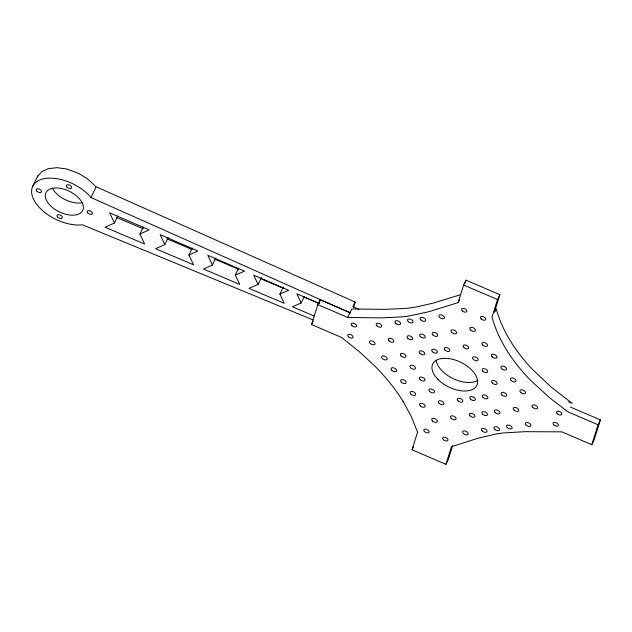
<?xml version="1.0" encoding="UTF-8"?>
<svg xmlns="http://www.w3.org/2000/svg" width="632" height="632" viewBox="0 0 632 632"><rect width="100%" height="100%" fill="white"/><g stroke="black" fill="none" stroke-linecap="round" stroke-linejoin="round"><path stroke-width="0.95" d="M95.598 186.543L355.192 302.08L353.628 307.302M403.05 401.32A186.108 104.343 25.9 0 0 374.523 365.778L359.063 351.455L341.509 337.409L311.544 324.564L317.785 304.632L320.148 299.766L350.112 312.611M319.018 303.392L320.148 299.766M452.67 445.552L448.317 459.456L445.947 464.33L412.056 449.794L417.57 432.177L411.353 416.607L403.042 401.32M317.785 304.632L347.75 317.477L381.309 317.88L402.75 316.822A166.903 93.568 25.9 0 0 409.015 316.032L428.852 311.702L458.121 302.633L463.635 285.016L465.997 280.15L499.896 294.678L494.382 312.295M465.128 282.931L465.997 280.15M445.947 464.33L451.461 446.713L477.918 438.237L496.72 433.884A166.911 93.576 25.9 0 1 502.914 432.999L525.153 431.664L561.84 431.861L591.797 444.707L594.159 439.84L600.4 419.909L570.435 407.063M499.896 294.678L497.534 299.544L492.012 317.161C495.354 329.201 500.67 340.632 507.322 351.187A166.619 93.418 25.9 0 0 531.101 380.82L549.872 397.986L568.073 411.93L598.038 424.775L591.797 444.707M495.322 311.284L496.152 308.645C499.746 321.641 505.663 333.925 513.073 345.167A166.184 93.173 25.9 0 0 532.61 369.578L551.144 387.06L572.213 403.413L568.689 401.905M32.848 186.021L37.888 175.854L41.838 171.659L48.064 168.72L56.904 167.67L66.565 168.965L78.518 173.318L87.587 178.888L94.855 185.587M313.085 319.942L82.429 224.795A35.123 19.695 25.9 0 1 37.264 205.068A35.123 19.695 25.9 0 1 45.599 178.445A35.123 19.695 25.9 0 1 90.969 197.532L95.392 188.423A3.895 1.003 -53.6 0 0 95.835 187.119L95.811 186.803M143.314 227.078L139.941 234.03L144.657 244.055L105.062 227.243L114.431 223.009L117.813 216.049M192.294 248.068L188.913 255.028L193.518 264.8L155.654 248.724L164.794 244.6L168.175 237.648M238.667 268.071L235.294 275.031L239.71 284.424L203.496 269.042L212.415 265.013L215.796 258.061M283.262 287.133L279.889 294.085L284.234 303.328L248.913 288.326L258.085 284.424L261.466 277.472M314.191 316.047L292.426 306.804L301.156 303.005L304.111 296.922M311.544 324.564L313.124 321.317M347.75 317.477L351.882 308.961L385.117 309.364L406.178 308.377A167.504 93.907 25.9 0 0 415.69 307.105L433.062 303.155L459.859 294.907M458.121 302.633L459.693 299.386M412.056 449.794L413.628 446.548M598.038 424.775L600.4 419.909M37.272 176.913L37.912 175.822M139.941 234.03L149.128 229.882L109.628 212.787L114.431 223.009M188.913 255.028L197.879 250.975L160.109 234.63L164.794 244.6M279.889 294.085L288.642 290.254L253.724 275.149L258.085 284.424M235.294 275.031L244.521 271.16L207.841 255.288L212.415 265.013M355.192 302.08L352.782 306.646L358.921 309.38M116.375 217.361L143.361 228.823M166.974 238.857L192.215 249.569M214.84 259.183L238.383 269.177M260.258 278.467L283.8 288.469M303.771 296.945L319.192 303.494M463.635 285.016L497.534 299.544M319.247 303.502L296.811 293.793L301.156 303.005M90.969 197.532L350.326 312.959M82.784 202.54A20.422 11.447 25.9 0 1 52.448 188.249M477.871 380.267A24.506 13.738 25.9 0 1 453.128 378.608A24.506 13.738 25.9 0 1 436.151 360.264M50.276 205.495A20.422 11.447 25.9 0 0 82.484 210.922A20.422 11.447 25.9 0 0 60.261 188.32A20.422 11.447 25.9 0 0 50.276 205.495M87.753 212.952A2.86 1.604 25.9 0 0 92.304 213.869A2.86 1.604 25.9 0 0 89.365 210.661A2.86 1.604 25.9 0 0 87.753 212.952M57.599 217.013A2.86 1.604 25.9 0 0 62.149 217.929A2.86 1.604 25.9 0 0 59.211 214.722A2.86 1.604 25.9 0 0 57.599 217.013M36.822 191.117A2.86 1.604 25.9 0 0 41.372 192.033A2.86 1.604 25.9 0 0 38.434 188.826A2.86 1.604 25.9 0 0 36.822 191.117M66.976 187.064A2.86 1.604 25.9 0 0 71.527 187.981A2.86 1.604 25.9 0 0 68.588 184.773A2.86 1.604 25.9 0 0 66.976 187.064M557.306 413.747A2.86 1.604 25.9 0 0 561.777 414.379A2.86 1.604 25.9 0 0 558.538 411.25A2.86 1.604 25.9 0 0 557.306 413.747M532.816 407.514A3.026 1.698 25.9 0 0 537.54 408.185A3.026 1.698 25.9 0 0 534.111 404.883A3.026 1.698 25.9 0 0 532.816 407.514M553.829 424.87A2.86 1.604 25.9 0 0 558.293 425.502A2.86 1.604 25.9 0 0 555.054 422.373A2.86 1.604 25.9 0 0 553.829 424.87M526.101 425.123A3.026 1.698 25.9 0 0 530.825 425.794A3.026 1.698 25.9 0 0 527.396 422.492A3.026 1.698 25.9 0 0 526.101 425.123M443.451 439.714A2.86 1.604 25.9 0 0 447.922 440.346A2.86 1.604 25.9 0 0 444.683 437.226A2.86 1.604 25.9 0 0 443.451 439.714M432.478 421.015A3.026 1.698 25.9 0 0 437.202 421.686A3.026 1.698 25.9 0 0 433.773 418.376A3.026 1.698 25.9 0 0 432.478 421.015M424.538 431.601A2.86 1.604 25.9 0 0 429.002 432.241A2.86 1.604 25.9 0 0 425.763 429.112A2.86 1.604 25.9 0 0 424.538 431.601M463.39 433.56A3.026 1.698 25.9 0 0 468.114 434.231A3.026 1.698 25.9 0 0 464.686 430.929A3.026 1.698 25.9 0 0 463.39 433.56M348.477 336.832A2.86 1.604 25.9 0 0 352.948 337.472A2.86 1.604 25.9 0 0 349.709 334.344A2.86 1.604 25.9 0 0 348.477 336.832M370.241 343.476A3.026 1.698 25.9 0 0 374.966 344.148A3.026 1.698 25.9 0 0 371.545 340.838A3.026 1.698 25.9 0 0 370.241 343.476M351.961 325.709A2.86 1.604 25.9 0 0 356.424 326.349A2.86 1.604 25.9 0 0 353.185 323.221A2.86 1.604 25.9 0 0 351.961 325.709M376.956 325.867A3.026 1.698 25.9 0 0 381.681 326.539A3.026 1.698 25.9 0 0 378.26 323.228A3.026 1.698 25.9 0 0 376.956 325.867M389.059 340.94A3.026 1.698 25.9 0 0 393.783 341.612A3.026 1.698 25.9 0 0 390.355 338.31A3.026 1.698 25.9 0 0 389.059 340.94M401.162 356.021A3.026 1.698 25.9 0 0 405.886 356.693A3.026 1.698 25.9 0 0 402.458 353.383A3.026 1.698 25.9 0 0 401.162 356.021M407.869 338.412A3.026 1.698 25.9 0 0 412.593 339.084A3.026 1.698 25.9 0 0 409.173 335.782A3.026 1.698 25.9 0 0 407.869 338.412M419.972 353.486A3.026 1.698 25.9 0 0 424.696 354.157A3.026 1.698 25.9 0 0 421.268 350.855A3.026 1.698 25.9 0 0 419.972 353.486M420.414 336.722A3.026 1.698 25.9 0 0 425.139 337.393A3.026 1.698 25.9 0 0 421.71 334.091A3.026 1.698 25.9 0 0 420.414 336.722M432.517 351.803A3.026 1.698 25.9 0 0 437.241 352.474A3.026 1.698 25.9 0 0 433.813 349.172A3.026 1.698 25.9 0 0 432.517 351.803M432.959 335.039A3.026 1.698 25.9 0 0 437.684 335.711A3.026 1.698 25.9 0 0 434.255 332.4A3.026 1.698 25.9 0 0 432.959 335.039M445.054 350.112A3.026 1.698 25.9 0 0 449.779 350.784A3.026 1.698 25.9 0 0 446.358 347.482A3.026 1.698 25.9 0 0 445.054 350.112M451.769 332.503A3.026 1.698 25.9 0 0 456.494 333.175A3.026 1.698 25.9 0 0 453.065 329.872A3.026 1.698 25.9 0 0 451.769 332.503M463.872 347.584A3.026 1.698 25.9 0 0 468.596 348.256A3.026 1.698 25.9 0 0 465.168 344.954A3.026 1.698 25.9 0 0 463.872 347.584M470.587 329.975A3.026 1.698 25.9 0 0 475.311 330.647A3.026 1.698 25.9 0 0 471.883 327.344A3.026 1.698 25.9 0 0 470.587 329.975M482.682 345.048A3.026 1.698 25.9 0 0 487.406 345.728A3.026 1.698 25.9 0 0 483.986 342.418A3.026 1.698 25.9 0 0 482.682 345.048M462.332 310.865A2.86 1.604 25.9 0 0 466.803 311.497A2.86 1.604 25.9 0 0 463.556 308.377A2.86 1.604 25.9 0 0 462.332 310.865M481.244 318.97A2.86 1.604 25.9 0 0 485.716 319.61A2.86 1.604 25.9 0 0 482.477 316.482A2.86 1.604 25.9 0 0 481.244 318.97M439.667 317.43A3.026 1.698 25.9 0 0 444.391 318.101A3.026 1.698 25.9 0 0 440.97 314.799A3.026 1.698 25.9 0 0 439.667 317.43M438.118 379.579A24.506 13.738 25.9 0 0 476.654 385.725A24.506 13.738 25.9 0 0 449.597 358.707A24.506 13.738 25.9 0 0 438.118 379.579M420.177 379.714A3.026 1.698 25.9 0 0 424.902 380.385A3.026 1.698 25.9 0 0 421.473 377.075A3.026 1.698 25.9 0 0 420.177 379.714M410.666 367.863A3.026 1.698 25.9 0 0 415.39 368.535A3.026 1.698 25.9 0 0 411.961 365.233A3.026 1.698 25.9 0 0 410.666 367.863M391.856 370.399A3.026 1.698 25.9 0 0 396.58 371.071A3.026 1.698 25.9 0 0 393.151 367.761A3.026 1.698 25.9 0 0 391.856 370.399M382.344 358.549A3.026 1.698 25.9 0 0 387.068 359.221A3.026 1.698 25.9 0 0 383.648 355.919A3.026 1.698 25.9 0 0 382.344 358.549M473.376 359.426A3.026 1.698 25.9 0 0 478.1 360.098A3.026 1.698 25.9 0 0 474.679 356.796A3.026 1.698 25.9 0 0 473.376 359.426M482.888 371.276A3.026 1.698 25.9 0 0 487.612 371.948A3.026 1.698 25.9 0 0 484.183 368.646A3.026 1.698 25.9 0 0 482.888 371.276M492.194 356.898A3.026 1.698 25.9 0 0 496.918 357.57A3.026 1.698 25.9 0 0 493.489 354.268A3.026 1.698 25.9 0 0 492.194 356.898M501.697 368.748A3.026 1.698 25.9 0 0 506.422 369.42A3.026 1.698 25.9 0 0 503.001 366.11A3.026 1.698 25.9 0 0 501.697 368.748M492.391 383.118A3.026 1.698 25.9 0 0 497.115 383.79A3.026 1.698 25.9 0 0 493.695 380.488A3.026 1.698 25.9 0 0 492.391 383.118M483.085 397.496A3.026 1.698 25.9 0 0 487.809 398.168A3.026 1.698 25.9 0 0 484.389 394.866A3.026 1.698 25.9 0 0 483.085 397.496M501.903 394.968A3.026 1.698 25.9 0 0 506.627 395.64A3.026 1.698 25.9 0 0 503.198 392.338A3.026 1.698 25.9 0 0 501.903 394.968M511.209 380.59A3.026 1.698 25.9 0 0 515.933 381.262A3.026 1.698 25.9 0 0 512.505 377.96A3.026 1.698 25.9 0 0 511.209 380.59M520.713 392.44A3.026 1.698 25.9 0 0 525.437 393.112A3.026 1.698 25.9 0 0 522.016 389.802A3.026 1.698 25.9 0 0 520.713 392.44M470.548 399.187A3.026 1.698 25.9 0 0 475.272 399.858A3.026 1.698 25.9 0 0 471.843 396.556A3.026 1.698 25.9 0 0 470.548 399.187M458.002 400.87A3.026 1.698 25.9 0 0 462.727 401.541A3.026 1.698 25.9 0 0 459.298 398.239A3.026 1.698 25.9 0 0 458.002 400.87M429.681 391.556A3.026 1.698 25.9 0 0 434.405 392.227A3.026 1.698 25.9 0 0 430.977 388.925A3.026 1.698 25.9 0 0 429.681 391.556M410.871 394.092A3.026 1.698 25.9 0 0 415.595 394.763A3.026 1.698 25.9 0 0 412.167 391.453A3.026 1.698 25.9 0 0 410.871 394.092M401.36 382.242A3.026 1.698 25.9 0 0 406.084 382.913A3.026 1.698 25.9 0 0 402.655 379.611A3.026 1.698 25.9 0 0 401.36 382.242M420.857 319.958A3.026 1.698 25.9 0 0 425.581 320.629A3.026 1.698 25.9 0 0 422.152 317.327A3.026 1.698 25.9 0 0 420.857 319.958M513.998 410.042A3.026 1.698 25.9 0 0 518.722 410.713A3.026 1.698 25.9 0 0 515.301 407.411A3.026 1.698 25.9 0 0 513.998 410.042M420.375 405.934A3.026 1.698 25.9 0 0 425.099 406.605A3.026 1.698 25.9 0 0 421.67 403.303A3.026 1.698 25.9 0 0 420.375 405.934M439.193 403.406A3.026 1.698 25.9 0 0 443.909 404.077A3.026 1.698 25.9 0 0 440.488 400.775A3.026 1.698 25.9 0 0 439.193 403.406M451.288 418.479A3.026 1.698 25.9 0 0 456.012 419.15A3.026 1.698 25.9 0 0 452.591 415.848A3.026 1.698 25.9 0 0 451.288 418.479M470.105 415.951A3.026 1.698 25.9 0 0 474.829 416.622A3.026 1.698 25.9 0 0 471.401 413.32A3.026 1.698 25.9 0 0 470.105 415.951M482.643 414.26A3.026 1.698 25.9 0 0 487.367 414.932A3.026 1.698 25.9 0 0 483.946 411.63A3.026 1.698 25.9 0 0 482.643 414.26M495.188 412.578A3.026 1.698 25.9 0 0 499.912 413.249A3.026 1.698 25.9 0 0 496.483 409.947A3.026 1.698 25.9 0 0 495.188 412.578M482.2 431.024A3.026 1.698 25.9 0 0 486.924 431.696A3.026 1.698 25.9 0 0 483.504 428.393A3.026 1.698 25.9 0 0 482.2 431.024M494.745 429.341A3.026 1.698 25.9 0 0 499.47 430.013A3.026 1.698 25.9 0 0 496.041 426.711A3.026 1.698 25.9 0 0 494.745 429.341M507.291 427.651A3.026 1.698 25.9 0 0 512.015 428.322A3.026 1.698 25.9 0 0 508.586 425.02A3.026 1.698 25.9 0 0 507.291 427.651M408.312 321.649A3.026 1.698 25.9 0 0 413.036 322.32A3.026 1.698 25.9 0 0 409.615 319.018A3.026 1.698 25.9 0 0 408.312 321.649M395.774 323.331A3.026 1.698 25.9 0 0 400.498 324.003A3.026 1.698 25.9 0 0 397.07 320.701A3.026 1.698 25.9 0 0 395.774 323.331"/></g></svg>
